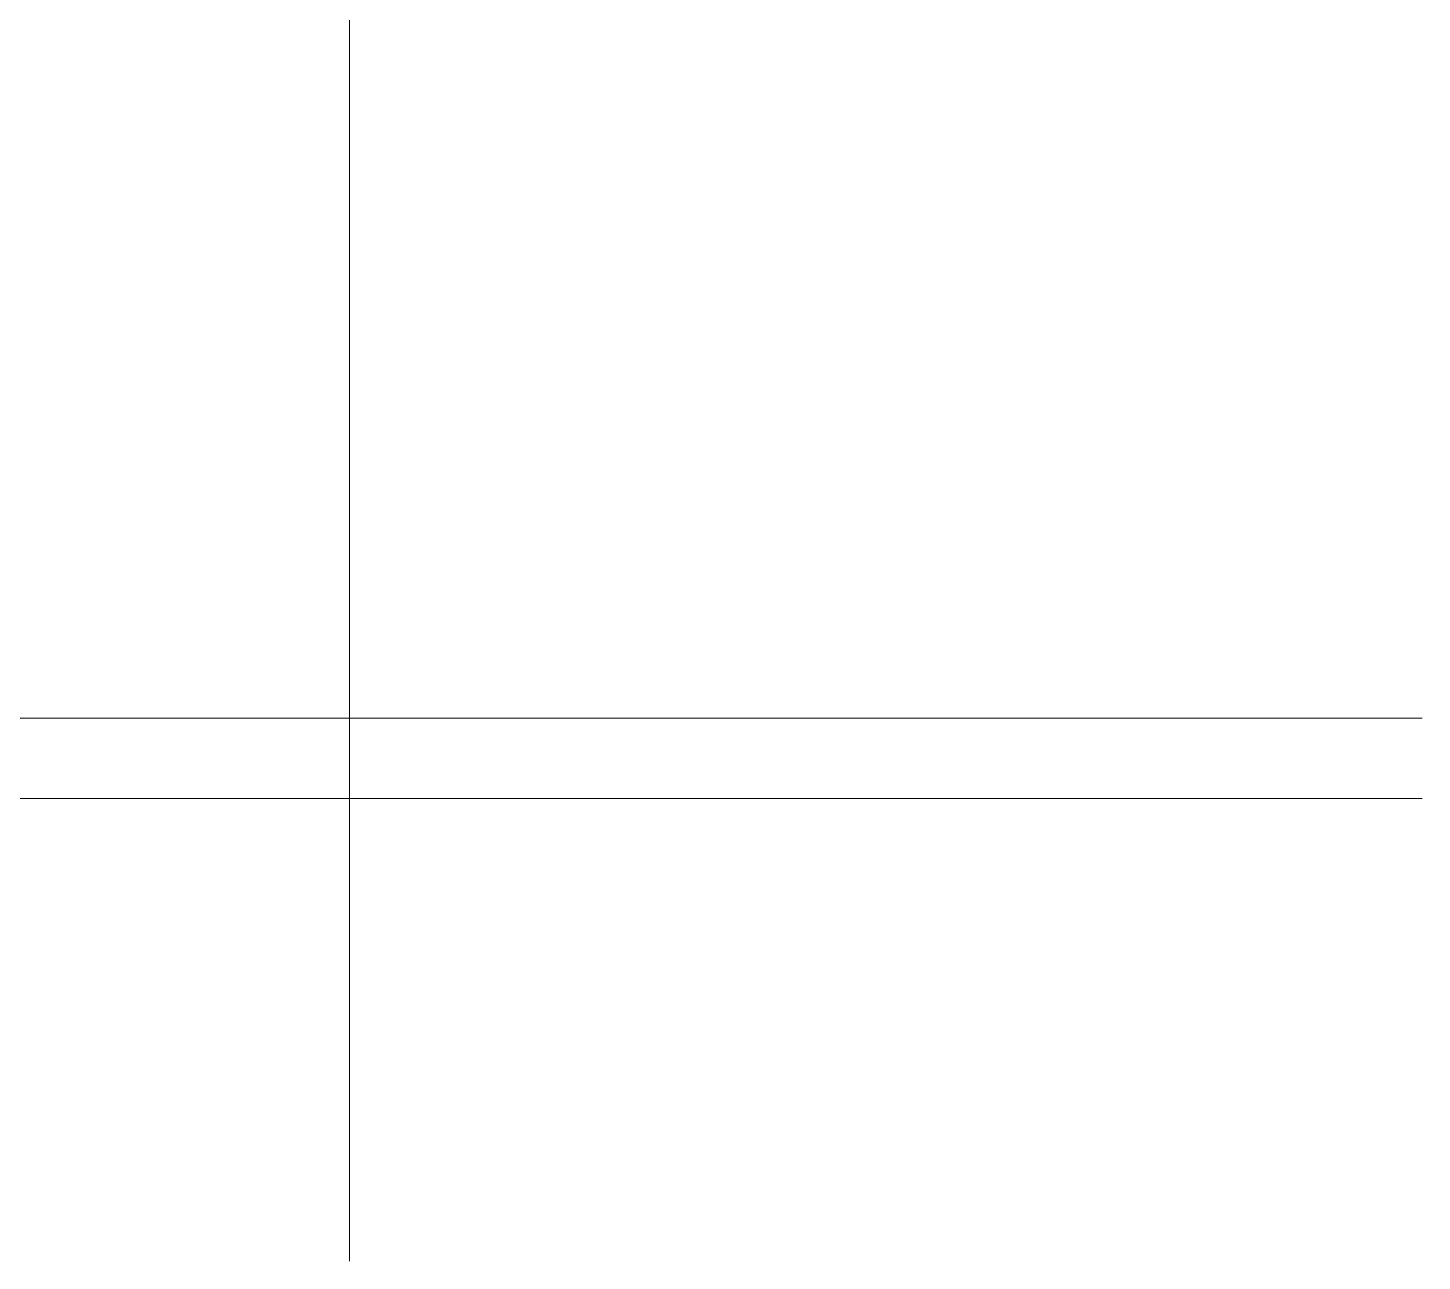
# Model space of a CAD drawing. Header units: millimetres. Extents: x 0 to 71617, y -15450 to 30894.
# Drawn here: x 67907 to 70507, y 10784 to 13084 of the extents above; entities that cross this region are included whole.
import ezdxf

# ---------------------------------------------------------------- set-up
doc = ezdxf.new("R2010")
doc.units = ezdxf.units.MM
doc.linetypes.add('CENTER2', pattern=[1.125, 0.75, -0.125, 0.125, -0.125])
for name, color, linetype, lineweight in [('axis', 40, 'CENTER2', 5), ('DIM2', 4, 'Continuous', 5), ('Hatch', 8, 'Continuous', 5), ('LINE-DETAIL-SAKURA', 2, 'Continuous', 30)]:
    doc.layers.add(name, color=color, linetype=linetype, lineweight=lineweight)

# ---------------------------------------------------------------- blocks, each defined once
blk = doc.blocks.new('GRIDLINE-GF')
at = {"layer": 'axis'}
blk.add_line((45299.99999999919, -6362.237670113971, -0.133290340032375), (45300.00000000058, 12546.82365270483), dxfattribs=at)
blk = doc.blocks.new('FENCE1')
at = {"layer": 'Hatch', "elevation": -7.925233236551977}
for points in [[(47174.99426165188, -99.99999999976717), (47174.9942612946, -599.9999532660004, 0.4142135625822209), (48174.9942612946, -1599.999953979859), (52000.00083546143, -1599.999953979859)], [(47324.99426165188, -100.0000001068693), (47324.99426129495, -599.9999533731025, 0.4142135625822228), (48174.9942612946, -1449.999953980092), (52000.00083546143, -1449.999953980092)]]:
    blk.add_lwpolyline(points, format="xyb", dxfattribs=at)

msp = doc.modelspace()

# ---------------------------------------------------------------- block references
at = {"layer": 'DIM2'}
msp.add_blockref('GRIDLINE-GF', (23206.54661603476, 17146.72730802005, -0.002679299760398379), dxfattribs=at)
at = {"layer": 'LINE-DETAIL-SAKURA'}
msp.add_blockref('FENCE1', (18506.54544256272, 13247.13888073346, 15.85046647310395), dxfattribs=at)

doc.saveas('drawing.dxf')
